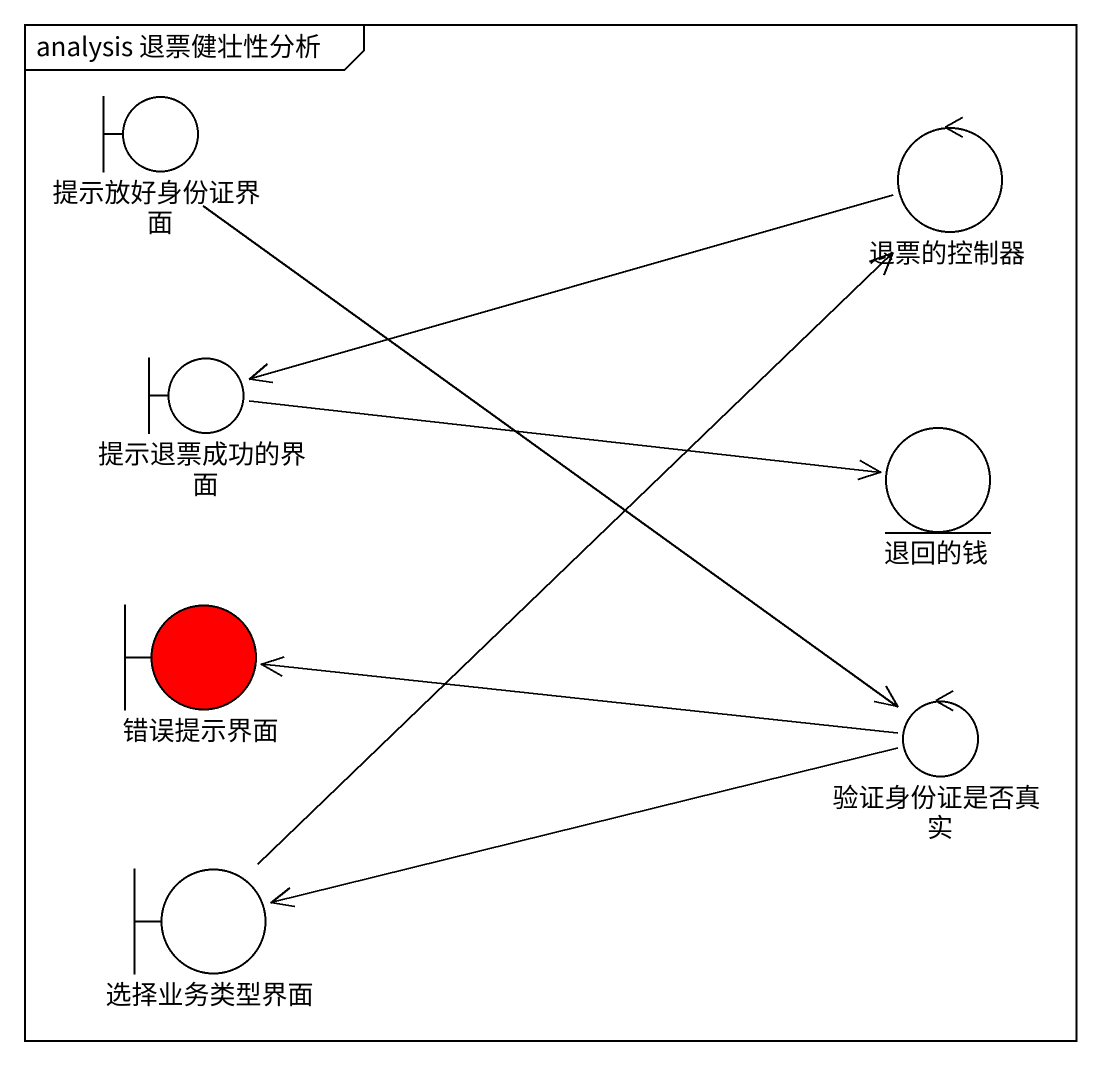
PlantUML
@startuml
mainframe analysis 退票健壮性分析
boundary 提示放好身份证界面
control 退票的控制器
boundary 提示退票成功的界面
entity 退回的钱
boundary 错误提示界面 #FF0000
control 验证身份证是否真实
boundary 选择业务类型界面
提示放好身份证界面 --> 验证身份证是否真实
退票的控制器 -left-> 提示退票成功的界面
提示退票成功的界面 -right-> 退回的钱
验证身份证是否真实 -left-> 错误提示界面
验证身份证是否真实 -left-> 选择业务类型界面
选择业务类型界面 -up-> 退票的控制器
@enduml
